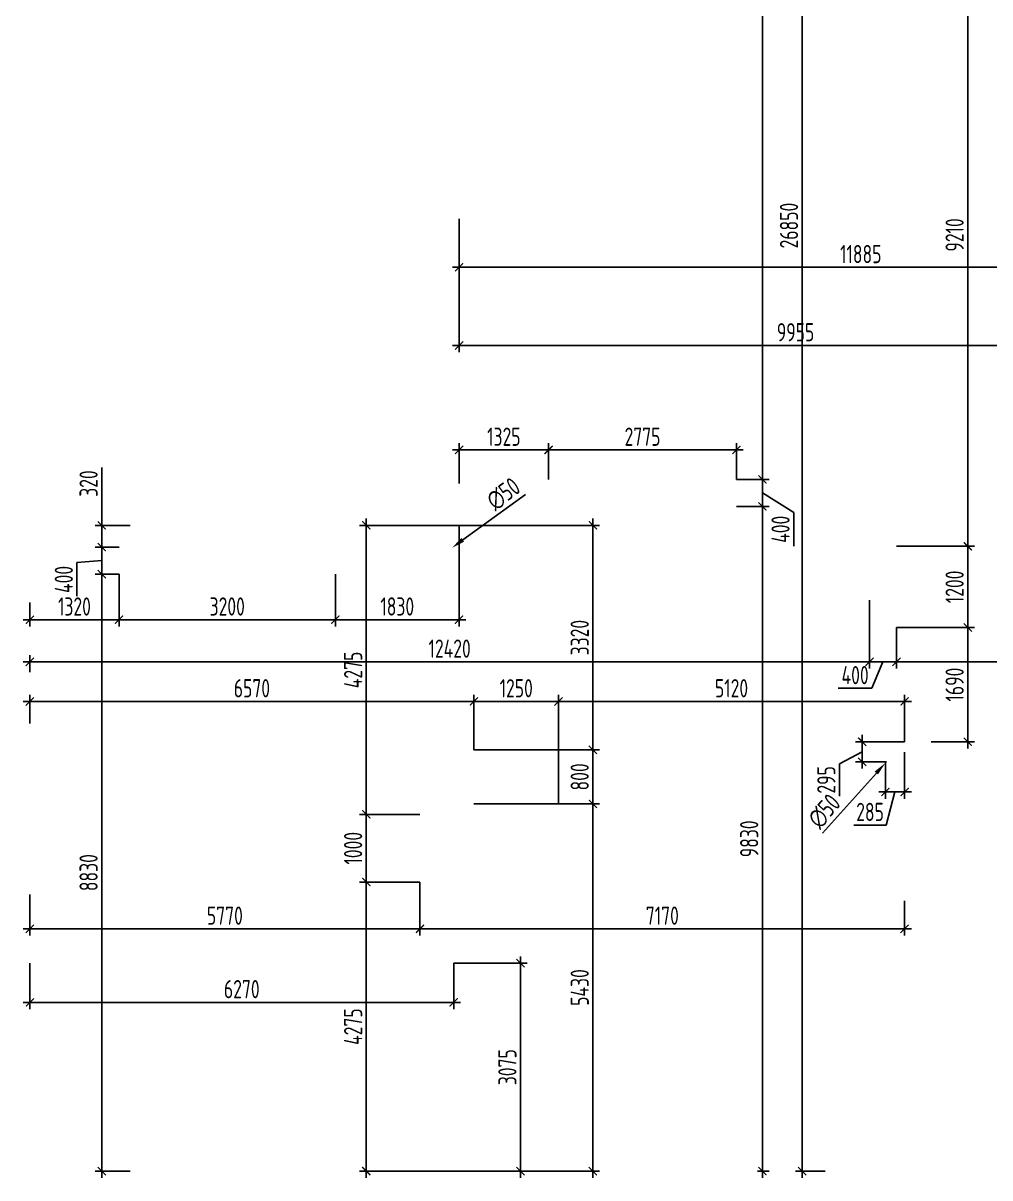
# Model space of a CAD drawing. Header units: millimetres. Extents: x -346952 to 536090, y 55086 to 131231.
# Drawn here: x 467434 to 481736, y 55086 to 72164 of the extents above; entities that cross this region are included whole.
import ezdxf

# ---------------------------------------------------------------- set-up
doc = ezdxf.new("R2010")
doc.units = ezdxf.units.MM
doc.layers.add('Размеры кровли ВК', color=14, linetype='Continuous', lineweight=9)
doc.layers.add('РАЗМЕРЫ КРОВЛИ ОВ', color=204, linetype='Continuous')
doc.layers.get('0').off()
doc.styles.add('ISOCPEUR', font='isocpeur.ttf', dxfattribs={"width": 0.7})
doc.dimstyles.new('R_100', dxfattribs={"dimtxt": 270, "dimasz": 120, "dimexe": 100, "dimexo": 0, "dimgap": 60, "dimtad": 1, "dimdec": 0, "dimrnd": 5, "dimzin": 0, "dimdsep": 46, "dimtxsty": 'ISOCPEUR', "dimblk": 'ARCHTICK', "dimcen": 0, "dimdle": 100, "dimclrd": 256, "dimclre": 256, "dimclrt": 256, "dimadec": 0, "dimazin": 0, "dimtfac": 2, "dimtdec": 0, "dimtofl": 0, "dimtmove": 1, "dimatfit": 3, "dimfxl": 1, "dimtvp": 3, "dimtolj": 1, "dimtzin": 0, "dimarcsym": 0})

# ---------------------------------------------------------------- blocks, each defined once
blk = doc.blocks.new('_ArchTick')
at = {"color": 0, "linetype": 'ByBlock', "const_width": 0.15}
blk.add_lwpolyline([(-0.5, -0.5), (0.5, 0.5)], dxfattribs=at)
blk = doc.blocks.new('*D2074')
at = {"layer": 'РАЗМЕРЫ КРОВЛИ ОВ', "lineweight": -2, "transparency": 16777216}
for p, q in [((475354, 60616), (475354, 62232)), ((480474, 61536), (480474, 62232)), ((480574, 62132), (475254, 62132))]:
    blk.add_line(p, q, dxfattribs=at)
at = {"layer": 'РАЗМЕРЫ КРОВЛИ ОВ', "lineweight": -2, "transparency": 16777216, "xscale": 120, "yscale": 120, "zscale": 120, "rotation": 180}
blk.add_blockref('_ArchTick', (475354, 62132), dxfattribs=at)
at = {"layer": 'РАЗМЕРЫ КРОВЛИ ОВ', "lineweight": -2, "transparency": 16777216, "xscale": 120, "yscale": 120, "zscale": 120}
blk.add_blockref('_ArchTick', (480474, 62132), dxfattribs=at)
at = {"layer": 'РАЗМЕРЫ КРОВЛИ ОВ', "transparency": 16777216, "insert": (477914, 62327), "char_height": 270, "attachment_point": 5, "style": 'ISOCPEUR'}
blk.add_mtext('\\A1;5120', dxfattribs=at)
blk = doc.blocks.new('*D2075')
at = {"layer": 'РАЗМЕРЫ КРОВЛИ ОВ', "lineweight": -2, "transparency": 16777216}
for p, q in [((474104, 61416), (474104, 62232)), ((475354, 61416), (475354, 62232)), ((475454, 62132), (474004, 62132))]:
    blk.add_line(p, q, dxfattribs=at)
at = {"layer": 'РАЗМЕРЫ КРОВЛИ ОВ', "lineweight": -2, "transparency": 16777216, "xscale": 120, "yscale": 120, "zscale": 120, "rotation": 180}
blk.add_blockref('_ArchTick', (474104, 62132), dxfattribs=at)
at = {"layer": 'РАЗМЕРЫ КРОВЛИ ОВ', "lineweight": -2, "transparency": 16777216, "xscale": 120, "yscale": 120, "zscale": 120}
blk.add_blockref('_ArchTick', (475354, 62132), dxfattribs=at)
at = {"layer": 'РАЗМЕРЫ КРОВЛИ ОВ', "transparency": 16777216, "insert": (474729, 62327), "char_height": 270, "attachment_point": 5, "style": 'ISOCPEUR'}
blk.add_mtext('\\A1;1250', dxfattribs=at)
blk = doc.blocks.new('*D2076')
at = {"layer": 'РАЗМЕРЫ КРОВЛИ ОВ', "lineweight": -2, "transparency": 16777216}
for p, q in [((467534, 61808), (467534, 62232)), ((474104, 61416), (474104, 62232)), ((474204, 62132), (467434, 62132))]:
    blk.add_line(p, q, dxfattribs=at)
at = {"layer": 'РАЗМЕРЫ КРОВЛИ ОВ', "lineweight": -2, "transparency": 16777216, "xscale": 120, "yscale": 120, "zscale": 120, "rotation": 180}
blk.add_blockref('_ArchTick', (467534, 62132), dxfattribs=at)
at = {"layer": 'РАЗМЕРЫ КРОВЛИ ОВ', "lineweight": -2, "transparency": 16777216, "xscale": 120, "yscale": 120, "zscale": 120}
blk.add_blockref('_ArchTick', (474104, 62132), dxfattribs=at)
at = {"layer": 'РАЗМЕРЫ КРОВЛИ ОВ', "transparency": 16777216, "insert": (470819, 62327), "char_height": 270, "attachment_point": 5, "style": 'ISOCPEUR'}
blk.add_mtext('\\A1;6570', dxfattribs=at)
blk = doc.blocks.new('*D2077')
at = {"layer": 'РАЗМЕРЫ КРОВЛИ ОВ', "lineweight": -2, "transparency": 16777216}
for p, q in [((473257, 64736), (475963, 64736)), ((475863, 64836), (475863, 61316)), ((474104, 61416), (475963, 61416))]:
    blk.add_line(p, q, dxfattribs=at)
at = {"layer": 'РАЗМЕРЫ КРОВЛИ ОВ', "lineweight": -2, "transparency": 16777216, "xscale": 120, "yscale": 120, "zscale": 120}
for p, rotation in [((475863, 64736), 90), ((475863, 61416), 270)]:
    blk.add_blockref('_ArchTick', p, dxfattribs=dict(at, rotation=rotation))
at = {"layer": 'РАЗМЕРЫ КРОВЛИ ОВ', "transparency": 16777216, "insert": (475668, 63076), "char_height": 270, "attachment_point": 5, "rotation": 90, "style": 'ISOCPEUR'}
blk.add_mtext('\\A1;3320', dxfattribs=at)
blk = doc.blocks.new('*D2078')
at = {"layer": 'РАЗМЕРЫ КРОВЛИ ОВ', "lineweight": -2, "transparency": 16777216}
for p, q in [((475863, 61516), (475863, 60516)), ((474104, 61416), (475963, 61416)), ((474104, 60616), (475963, 60616))]:
    blk.add_line(p, q, dxfattribs=at)
at = {"layer": 'РАЗМЕРЫ КРОВЛИ ОВ', "lineweight": -2, "transparency": 16777216, "xscale": 120, "yscale": 120, "zscale": 120}
for p, rotation in [((475863, 61416), 90), ((475863, 60616), 270)]:
    blk.add_blockref('_ArchTick', p, dxfattribs=dict(at, rotation=rotation))
at = {"layer": 'РАЗМЕРЫ КРОВЛИ ОВ', "transparency": 16777216, "insert": (475668, 61016), "char_height": 270, "attachment_point": 5, "rotation": 90, "style": 'ISOCPEUR'}
blk.add_mtext('\\A1;800', dxfattribs=at)
blk = doc.blocks.new('*D2079')
at = {"layer": 'РАЗМЕРЫ КРОВЛИ ОВ', "lineweight": -2, "transparency": 16777216}
for p, q in [((475863, 60716), (475863, 55086)), ((474104, 60616), (475963, 60616)), ((472980, 55186), (475963, 55186))]:
    blk.add_line(p, q, dxfattribs=at)
at = {"layer": 'РАЗМЕРЫ КРОВЛИ ОВ', "lineweight": -2, "transparency": 16777216, "xscale": 120, "yscale": 120, "zscale": 120}
for p, rotation in [((475863, 60616), 90), ((475863, 55186), 270)]:
    blk.add_blockref('_ArchTick', p, dxfattribs=dict(at, rotation=rotation))
at = {"layer": 'РАЗМЕРЫ КРОВЛИ ОВ', "transparency": 16777216, "insert": (475668, 57901), "char_height": 270, "attachment_point": 5, "rotation": 90, "style": 'ISOCPEUR'}
blk.add_mtext('\\A1;5430', dxfattribs=at)
blk = doc.blocks.new('*D2080')
at = {"layer": 'РАЗМЕРЫ КРОВЛИ ОВ', "lineweight": -2, "transparency": 16777216}
for p, q in [((479954, 63630), (479954, 62618)), ((480354, 63226), (480354, 62618)), ((479854, 62718), (480454, 62718)), ((480154, 62718), (479991, 62326)), ((479991, 62326), (479493, 62326))]:
    blk.add_line(p, q, dxfattribs=at)
at = {"layer": 'РАЗМЕРЫ КРОВЛИ ОВ', "lineweight": -2, "transparency": 16777216, "xscale": 120, "yscale": 120, "zscale": 120, "rotation": 180}
blk.add_blockref('_ArchTick', (479954, 62718), dxfattribs=at)
at = {"layer": 'РАЗМЕРЫ КРОВЛИ ОВ', "lineweight": -2, "transparency": 16777216, "xscale": 120, "yscale": 120, "zscale": 120}
blk.add_blockref('_ArchTick', (480354, 62718), dxfattribs=at)
at = {"layer": 'РАЗМЕРЫ КРОВЛИ ОВ', "transparency": 16777216, "insert": (479742, 62521), "char_height": 270, "attachment_point": 5, "style": 'ISOCPEUR'}
blk.add_mtext('\\A1;400', dxfattribs=at)
blk = doc.blocks.new('*D2081')
at = {"layer": 'РАЗМЕРЫ КРОВЛИ ОВ', "lineweight": -2, "transparency": 16777216}
for p, q in [((480354, 63226), (480354, 62618)), ((488594, 62879), (488594, 62618)), ((480254, 62718), (488694, 62718))]:
    blk.add_line(p, q, dxfattribs=at)
at = {"layer": 'РАЗМЕРЫ КРОВЛИ ОВ', "lineweight": -2, "transparency": 16777216, "xscale": 120, "yscale": 120, "zscale": 120, "rotation": 180}
blk.add_blockref('_ArchTick', (480354, 62718), dxfattribs=at)
at = {"layer": 'РАЗМЕРЫ КРОВЛИ ОВ', "lineweight": -2, "transparency": 16777216, "xscale": 120, "yscale": 120, "zscale": 120}
blk.add_blockref('_ArchTick', (488594, 62718), dxfattribs=at)
at = {"layer": 'РАЗМЕРЫ КРОВЛИ ОВ', "transparency": 16777216, "insert": (484055, 62913), "char_height": 270, "attachment_point": 5, "style": 'ISOCPEUR'}
blk.add_mtext('\\A1;8240', dxfattribs=at)
blk = doc.blocks.new('*D2082')
at = {"layer": 'РАЗМЕРЫ КРОВЛИ ОВ', "lineweight": -2, "transparency": 16777216}
for p, q in [((480354, 63226), (481509, 63226)), ((481409, 61436), (481409, 63326)), ((480867, 61536), (481509, 61536))]:
    blk.add_line(p, q, dxfattribs=at)
at = {"layer": 'РАЗМЕРЫ КРОВЛИ ОВ', "lineweight": -2, "transparency": 16777216, "xscale": 120, "yscale": 120, "zscale": 120}
for p, rotation in [((481409, 63226), 90), ((481409, 61536), 270)]:
    blk.add_blockref('_ArchTick', p, dxfattribs=dict(at, rotation=rotation))
at = {"layer": 'РАЗМЕРЫ КРОВЛИ ОВ', "transparency": 16777216, "insert": (481214, 62381), "char_height": 270, "attachment_point": 5, "rotation": 90, "style": 'ISOCPEUR'}
blk.add_mtext('\\A1;1690', dxfattribs=at)
blk = doc.blocks.new('*D2083')
at = {"layer": 'РАЗМЕРЫ КРОВЛИ ОВ', "lineweight": -2, "transparency": 16777216}
for p, q in [((480354, 64426), (481509, 64426)), ((481409, 63126), (481409, 64526)), ((480354, 63226), (481509, 63226))]:
    blk.add_line(p, q, dxfattribs=at)
at = {"layer": 'РАЗМЕРЫ КРОВЛИ ОВ', "lineweight": -2, "transparency": 16777216, "xscale": 120, "yscale": 120, "zscale": 120}
for p, rotation in [((481409, 64426), 90), ((481409, 63226), 270)]:
    blk.add_blockref('_ArchTick', p, dxfattribs=dict(at, rotation=rotation))
at = {"layer": 'РАЗМЕРЫ КРОВЛИ ОВ', "transparency": 16777216, "insert": (481214, 63826), "char_height": 270, "attachment_point": 5, "rotation": 90, "style": 'ISOCPEUR'}
blk.add_mtext('\\A1;1200', dxfattribs=at)
blk = doc.blocks.new('*D2084')
at = {"layer": 'РАЗМЕРЫ КРОВЛИ ОВ', "lineweight": -2, "transparency": 16777216}
for p, q in [((480564, 73636), (481509, 73636)), ((481409, 64326), (481409, 73736)), ((480354, 64426), (481509, 64426))]:
    blk.add_line(p, q, dxfattribs=at)
at = {"layer": 'РАЗМЕРЫ КРОВЛИ ОВ', "lineweight": -2, "transparency": 16777216, "xscale": 120, "yscale": 120, "zscale": 120}
for p, rotation in [((481409, 73636), 90), ((481409, 64426), 270)]:
    blk.add_blockref('_ArchTick', p, dxfattribs=dict(at, rotation=rotation))
at = {"layer": 'РАЗМЕРЫ КРОВЛИ ОВ', "transparency": 16777216, "insert": (481214, 69031), "char_height": 270, "attachment_point": 5, "rotation": 90, "style": 'ISOCPEUR'}
blk.add_mtext('\\A1;9210', dxfattribs=at)
blk = doc.blocks.new('*D2143')
at = {"layer": 'РАЗМЕРЫ КРОВЛИ ОВ', "lineweight": -2, "transparency": 16777216}
for p, q in [((485768, 70535), (485768, 68453)), ((473884, 68709), (473884, 68453)), ((485868, 68553), (473784, 68553))]:
    blk.add_line(p, q, dxfattribs=at)
at = {"layer": 'РАЗМЕРЫ КРОВЛИ ОВ', "lineweight": -2, "transparency": 16777216, "xscale": 120, "yscale": 120, "zscale": 120, "rotation": 180}
blk.add_blockref('_ArchTick', (473884, 68553), dxfattribs=at)
at = {"layer": 'РАЗМЕРЫ КРОВЛИ ОВ', "lineweight": -2, "transparency": 16777216, "xscale": 120, "yscale": 120, "zscale": 120}
blk.add_blockref('_ArchTick', (485768, 68553), dxfattribs=at)
at = {"layer": 'РАЗМЕРЫ КРОВЛИ ОВ', "transparency": 16777216, "insert": (479826, 68748), "char_height": 270, "attachment_point": 5, "style": 'ISOCPEUR'}
blk.add_mtext('\\A1;11885', dxfattribs=at)
blk = doc.blocks.new('*D2184')
at = {"layer": 'РАЗМЕРЫ КРОВЛИ ОВ', "lineweight": -2, "transparency": 16777216}
for p, q in [((468598, 65594), (468598, 64736)), ((469016, 64736), (468498, 64736)), ((468598, 64315), (468598, 64836)), ((468854, 64415), (468498, 64415))]:
    blk.add_line(p, q, dxfattribs=at)
at = {"layer": 'РАЗМЕРЫ КРОВЛИ ОВ', "lineweight": -2, "transparency": 16777216, "xscale": 120, "yscale": 120, "zscale": 120}
for p, rotation in [((468598, 64736), 90), ((468598, 64415), 270)]:
    blk.add_blockref('_ArchTick', p, dxfattribs=dict(at, rotation=rotation))
at = {"layer": 'РАЗМЕРЫ КРОВЛИ ОВ', "transparency": 16777216, "insert": (468403, 65354), "char_height": 270, "attachment_point": 5, "rotation": 90, "style": 'ISOCPEUR'}
blk.add_mtext('\\A1;320', dxfattribs=at)
blk = doc.blocks.new('*D2185')
at = {"layer": 'РАЗМЕРЫ КРОВЛИ ОВ', "lineweight": -2, "transparency": 16777216}
for p, q in [((468598, 64115), (468598, 55086)), ((468854, 64015), (468498, 64015)), ((469018, 55186), (468498, 55186))]:
    blk.add_line(p, q, dxfattribs=at)
at = {"layer": 'РАЗМЕРЫ КРОВЛИ ОВ', "lineweight": -2, "transparency": 16777216, "xscale": 120, "yscale": 120, "zscale": 120}
for p, rotation in [((468598, 64015), 90), ((468598, 55186), 270)]:
    blk.add_blockref('_ArchTick', p, dxfattribs=dict(at, rotation=rotation))
at = {"layer": 'РАЗМЕРЫ КРОВЛИ ОВ', "transparency": 16777216, "insert": (468403, 59600), "char_height": 270, "attachment_point": 5, "rotation": 90, "style": 'ISOCPEUR'}
blk.add_mtext('\\A1;8830', dxfattribs=at)
blk = doc.blocks.new('*D2186')
at = {"layer": 'РАЗМЕРЫ КРОВЛИ ОВ', "lineweight": -2, "transparency": 16777216}
for p, q in [((478370, 65115), (478370, 55086)), ((477985, 65015), (478470, 65015)), ((478296, 55186), (478470, 55186))]:
    blk.add_line(p, q, dxfattribs=at)
at = {"layer": 'РАЗМЕРЫ КРОВЛИ ОВ', "lineweight": -2, "transparency": 16777216, "xscale": 120, "yscale": 120, "zscale": 120}
for p, rotation in [((478370, 65015), 90), ((478370, 55186), 270)]:
    blk.add_blockref('_ArchTick', p, dxfattribs=dict(at, rotation=rotation))
at = {"layer": 'РАЗМЕРЫ КРОВЛИ ОВ', "transparency": 16777216, "insert": (478175, 60100), "char_height": 270, "attachment_point": 5, "rotation": 90, "style": 'ISOCPEUR'}
blk.add_mtext('\\A1;9830', dxfattribs=at)
blk = doc.blocks.new('*D2187')
at = {"layer": 'РАЗМЕРЫ КРОВЛИ ОВ', "lineweight": -2, "transparency": 16777216}
for p, q in [((478370, 65315), (478370, 82706)), ((478652, 82606), (478270, 82606)), ((477985, 65415), (478470, 65415))]:
    blk.add_line(p, q, dxfattribs=at)
at = {"layer": 'РАЗМЕРЫ КРОВЛИ ОВ', "lineweight": -2, "transparency": 16777216, "xscale": 120, "yscale": 120, "zscale": 120}
for p, rotation in [((478370, 82606), 90), ((478370, 65415), 270)]:
    blk.add_blockref('_ArchTick', p, dxfattribs=dict(at, rotation=rotation))
at = {"layer": 'РАЗМЕРЫ КРОВЛИ ОВ', "transparency": 16777216, "insert": (478175, 74010), "char_height": 270, "attachment_point": 5, "rotation": 90, "style": 'ISOCPEUR'}
blk.add_mtext('\\A1;17190', dxfattribs=at)
blk = doc.blocks.new('*D2190')
at = {"layer": 'РАЗМЕРЫ КРОВЛИ ОВ', "lineweight": -2, "transparency": 16777216}
for p, q in [((478256, 82033), (479059, 82033)), ((478959, 82133), (478959, 55086)), ((479299, 55186), (478859, 55186))]:
    blk.add_line(p, q, dxfattribs=at)
at = {"layer": 'РАЗМЕРЫ КРОВЛИ ОВ', "lineweight": -2, "transparency": 16777216, "xscale": 120, "yscale": 120, "zscale": 120}
for p, rotation in [((478959, 82033), 90), ((478959, 55186), 270)]:
    blk.add_blockref('_ArchTick', p, dxfattribs=dict(at, rotation=rotation))
at = {"layer": 'РАЗМЕРЫ КРОВЛИ ОВ', "transparency": 16777216, "insert": (478764, 69169), "char_height": 270, "attachment_point": 5, "rotation": 90, "style": 'ISOCPEUR'}
blk.add_mtext('\\A1;26850', dxfattribs=at)
blk = doc.blocks.new('*D2197')
at = {"layer": 'РАЗМЕРЫ КРОВЛИ ОВ', "lineweight": -2, "transparency": 16777216}
for p, q in [((477985, 65415), (478470, 65415)), ((478370, 65515), (478370, 64915)), ((478370, 65215), (478834, 64927)), ((477985, 65015), (478470, 65015)), ((478834, 64927), (478834, 64429))]:
    blk.add_line(p, q, dxfattribs=at)
at = {"layer": 'РАЗМЕРЫ КРОВЛИ ОВ', "lineweight": -2, "transparency": 16777216, "xscale": 120, "yscale": 120, "zscale": 120}
for p, rotation in [((478370, 65415), 90), ((478370, 65015), 270)]:
    blk.add_blockref('_ArchTick', p, dxfattribs=dict(at, rotation=rotation))
at = {"layer": 'РАЗМЕРЫ КРОВЛИ ОВ', "transparency": 16777216, "insert": (478639, 64678), "char_height": 270, "attachment_point": 5, "rotation": 90, "style": 'ISOCPEUR'}
blk.add_mtext('\\A1;400', dxfattribs=at)
blk = doc.blocks.new('*D2198')
at = {"layer": 'РАЗМЕРЫ КРОВЛИ ОВ', "lineweight": -2, "transparency": 16777216}
for p, q in [((479954, 63630), (479954, 62618)), ((480054, 62718), (467434, 62718)), ((467534, 62565), (467534, 62818))]:
    blk.add_line(p, q, dxfattribs=at)
at = {"layer": 'РАЗМЕРЫ КРОВЛИ ОВ', "lineweight": -2, "transparency": 16777216, "xscale": 120, "yscale": 120, "zscale": 120, "rotation": 180}
blk.add_blockref('_ArchTick', (467534, 62718), dxfattribs=at)
at = {"layer": 'РАЗМЕРЫ КРОВЛИ ОВ', "lineweight": -2, "transparency": 16777216, "xscale": 120, "yscale": 120, "zscale": 120}
blk.add_blockref('_ArchTick', (479954, 62718), dxfattribs=at)
at = {"layer": 'РАЗМЕРЫ КРОВЛИ ОВ', "transparency": 16777216, "insert": (473744, 62913), "char_height": 270, "attachment_point": 5, "style": 'ISOCPEUR'}
blk.add_mtext('\\A1;12420', dxfattribs=at)
blk = doc.blocks.new('*D2199')
at = {"layer": 'РАЗМЕРЫ КРОВЛИ ОВ', "lineweight": -2, "transparency": 16777216}
for p, q in [((468854, 64415), (468498, 64415)), ((468598, 64515), (468598, 63915)), ((468598, 64215), (468231, 64185)), ((468231, 64185), (468231, 63687)), ((468854, 64015), (468498, 64015))]:
    blk.add_line(p, q, dxfattribs=at)
at = {"layer": 'РАЗМЕРЫ КРОВЛИ ОВ', "lineweight": -2, "transparency": 16777216, "xscale": 120, "yscale": 120, "zscale": 120}
for p, rotation in [((468598, 64415), 90), ((468598, 64015), 270)]:
    blk.add_blockref('_ArchTick', p, dxfattribs=dict(at, rotation=rotation))
at = {"layer": 'РАЗМЕРЫ КРОВЛИ ОВ', "transparency": 16777216, "insert": (468036, 63936), "char_height": 270, "attachment_point": 5, "rotation": 90, "style": 'ISOCPEUR'}
blk.add_mtext('\\A1;400', dxfattribs=at)
blk = doc.blocks.new('*D2200')
at = {"layer": 'РАЗМЕРЫ КРОВЛИ ОВ', "lineweight": -2, "transparency": 16777216}
for p, q in [((468854, 64015), (468854, 63241)), ((467534, 63595), (467534, 63241)), ((467434, 63341), (468954, 63341))]:
    blk.add_line(p, q, dxfattribs=at)
at = {"layer": 'РАЗМЕРЫ КРОВЛИ ОВ', "lineweight": -2, "transparency": 16777216, "xscale": 120, "yscale": 120, "zscale": 120, "rotation": 180}
blk.add_blockref('_ArchTick', (467534, 63341), dxfattribs=at)
at = {"layer": 'РАЗМЕРЫ КРОВЛИ ОВ', "lineweight": -2, "transparency": 16777216, "xscale": 120, "yscale": 120, "zscale": 120}
blk.add_blockref('_ArchTick', (468854, 63341), dxfattribs=at)
at = {"layer": 'РАЗМЕРЫ КРОВЛИ ОВ', "transparency": 16777216, "insert": (468194, 63536), "char_height": 270, "attachment_point": 5, "style": 'ISOCPEUR'}
blk.add_mtext('\\A1;1320', dxfattribs=at)
blk = doc.blocks.new('*D2201')
at = {"layer": 'РАЗМЕРЫ КРОВЛИ ОВ', "lineweight": -2, "transparency": 16777216}
for p, q in [((468854, 64015), (468854, 63241)), ((472054, 64015), (472054, 63241)), ((468754, 63341), (472154, 63341))]:
    blk.add_line(p, q, dxfattribs=at)
at = {"layer": 'РАЗМЕРЫ КРОВЛИ ОВ', "lineweight": -2, "transparency": 16777216, "xscale": 120, "yscale": 120, "zscale": 120, "rotation": 180}
blk.add_blockref('_ArchTick', (468854, 63341), dxfattribs=at)
at = {"layer": 'РАЗМЕРЫ КРОВЛИ ОВ', "lineweight": -2, "transparency": 16777216, "xscale": 120, "yscale": 120, "zscale": 120}
blk.add_blockref('_ArchTick', (472054, 63341), dxfattribs=at)
at = {"layer": 'РАЗМЕРЫ КРОВЛИ ОВ', "transparency": 16777216, "insert": (470454, 63536), "char_height": 270, "attachment_point": 5, "style": 'ISOCPEUR'}
blk.add_mtext('\\A1;3200', dxfattribs=at)
blk = doc.blocks.new('*D2202')
at = {"layer": 'РАЗМЕРЫ КРОВЛИ ОВ', "lineweight": -2, "transparency": 16777216}
for p, q in [((473884, 64736), (473884, 63241)), ((472054, 64015), (472054, 63241)), ((471954, 63341), (473984, 63341))]:
    blk.add_line(p, q, dxfattribs=at)
at = {"layer": 'РАЗМЕРЫ КРОВЛИ ОВ', "lineweight": -2, "transparency": 16777216, "xscale": 120, "yscale": 120, "zscale": 120, "rotation": 180}
blk.add_blockref('_ArchTick', (472054, 63341), dxfattribs=at)
at = {"layer": 'РАЗМЕРЫ КРОВЛИ ОВ', "lineweight": -2, "transparency": 16777216, "xscale": 120, "yscale": 120, "zscale": 120}
blk.add_blockref('_ArchTick', (473884, 63341), dxfattribs=at)
at = {"layer": 'РАЗМЕРЫ КРОВЛИ ОВ', "transparency": 16777216, "insert": (472969, 63536), "char_height": 270, "attachment_point": 5, "style": 'ISOCPEUR'}
blk.add_mtext('\\A1;1830', dxfattribs=at)
blk = doc.blocks.new('*D2500')
at = {"layer": 'Размеры кровли ВК', "lineweight": -2, "transparency": 16777216}
for p, q in [((480474, 61380), (480474, 60693)), ((480191, 61240), (480191, 60693)), ((480574, 60793), (480091, 60793)), ((480332, 60793), (480203, 60303)), ((480203, 60303), (479724, 60303))]:
    blk.add_line(p, q, dxfattribs=at)
at = {"layer": 'Размеры кровли ВК', "lineweight": -2, "transparency": 16777216, "xscale": 120, "yscale": 120, "zscale": 120, "rotation": 180}
blk.add_blockref('_ArchTick', (480191, 60793), dxfattribs=at)
at = {"layer": 'Размеры кровли ВК', "lineweight": -2, "transparency": 16777216, "xscale": 120, "yscale": 120, "zscale": 120}
blk.add_blockref('_ArchTick', (480474, 60793), dxfattribs=at)
at = {"layer": 'Размеры кровли ВК', "transparency": 16777216, "insert": (479963, 60498), "char_height": 270, "attachment_point": 5, "style": 'ISOCPEUR'}
blk.add_mtext('\\A1;285', dxfattribs=at)
blk = doc.blocks.new('*D2501')
at = {"layer": 'Размеры кровли ВК', "lineweight": -2, "transparency": 16777216}
for p, q in [((480474, 61536), (479747, 61536)), ((479847, 61636), (479847, 61140)), ((479847, 61388), (479511, 61211)), ((479511, 61211), (479511, 60732)), ((480206, 61240), (479747, 61240))]:
    blk.add_line(p, q, dxfattribs=at)
at = {"layer": 'Размеры кровли ВК', "lineweight": -2, "transparency": 16777216, "xscale": 120, "yscale": 120, "zscale": 120}
for p, rotation in [((479847, 61536), 90), ((479847, 61240), 270)]:
    blk.add_blockref('_ArchTick', p, dxfattribs=dict(at, rotation=rotation))
at = {"layer": 'Размеры кровли ВК', "transparency": 16777216, "insert": (479316, 60972), "char_height": 270, "attachment_point": 5, "rotation": 90, "style": 'ISOCPEUR'}
blk.add_mtext('\\A1;295', dxfattribs=at)
blk = doc.blocks.new('*D2502')
at = {"layer": 'Размеры кровли ВК', "lineweight": -2, "transparency": 16777216}
for p, q in [((473305, 60461), (472411, 60461)), ((472511, 60561), (472511, 59361)), ((473305, 59461), (472411, 59461))]:
    blk.add_line(p, q, dxfattribs=at)
at = {"layer": 'Размеры кровли ВК', "lineweight": -2, "transparency": 16777216, "xscale": 120, "yscale": 120, "zscale": 120}
for p, rotation in [((472511, 60461), 90), ((472511, 59461), 270)]:
    blk.add_blockref('_ArchTick', p, dxfattribs=dict(at, rotation=rotation))
at = {"layer": 'Размеры кровли ВК', "transparency": 16777216, "insert": (472316, 59961), "char_height": 270, "attachment_point": 5, "rotation": 90, "style": 'ISOCPEUR'}
blk.add_mtext('\\A1;1000', dxfattribs=at)
blk = doc.blocks.new('*D2503')
at = {"layer": 'Размеры кровли ВК', "lineweight": -2, "transparency": 16777216}
for p, q in [((473305, 59461), (472411, 59461)), ((472511, 59561), (472511, 55086)), ((473804, 55186), (472411, 55186))]:
    blk.add_line(p, q, dxfattribs=at)
at = {"layer": 'Размеры кровли ВК', "lineweight": -2, "transparency": 16777216, "xscale": 120, "yscale": 120, "zscale": 120}
for p, rotation in [((472511, 59461), 90), ((472511, 55186), 270)]:
    blk.add_blockref('_ArchTick', p, dxfattribs=dict(at, rotation=rotation))
at = {"layer": 'Размеры кровли ВК', "transparency": 16777216, "insert": (472316, 57323), "char_height": 270, "attachment_point": 5, "rotation": 90, "style": 'ISOCPEUR'}
blk.add_mtext('\\A1;4275', dxfattribs=at)
blk = doc.blocks.new('*D2504')
at = {"layer": 'Размеры кровли ВК', "lineweight": -2, "transparency": 16777216}
for p, q in [((473305, 59461), (473305, 58669)), ((467534, 59276), (467534, 58669)), ((473405, 58769), (467434, 58769))]:
    blk.add_line(p, q, dxfattribs=at)
at = {"layer": 'Размеры кровли ВК', "lineweight": -2, "transparency": 16777216, "xscale": 120, "yscale": 120, "zscale": 120, "rotation": 180}
blk.add_blockref('_ArchTick', (467534, 58769), dxfattribs=at)
at = {"layer": 'Размеры кровли ВК', "lineweight": -2, "transparency": 16777216, "xscale": 120, "yscale": 120, "zscale": 120}
blk.add_blockref('_ArchTick', (473305, 58769), dxfattribs=at)
at = {"layer": 'Размеры кровли ВК', "transparency": 16777216, "insert": (470419, 58964), "char_height": 270, "attachment_point": 5, "style": 'ISOCPEUR'}
blk.add_mtext('\\A1;5770', dxfattribs=at)
blk = doc.blocks.new('*D2505')
at = {"layer": 'Размеры кровли ВК', "lineweight": -2, "transparency": 16777216}
for p, q in [((473305, 59461), (473305, 58669)), ((480474, 59182), (480474, 58669)), ((473205, 58769), (480574, 58769))]:
    blk.add_line(p, q, dxfattribs=at)
at = {"layer": 'Размеры кровли ВК', "lineweight": -2, "transparency": 16777216, "xscale": 120, "yscale": 120, "zscale": 120, "rotation": 180}
blk.add_blockref('_ArchTick', (473305, 58769), dxfattribs=at)
at = {"layer": 'Размеры кровли ВК', "lineweight": -2, "transparency": 16777216, "xscale": 120, "yscale": 120, "zscale": 120}
blk.add_blockref('_ArchTick', (480474, 58769), dxfattribs=at)
at = {"layer": 'Размеры кровли ВК', "transparency": 16777216, "insert": (476890, 58964), "char_height": 270, "attachment_point": 5, "style": 'ISOCPEUR'}
blk.add_mtext('\\A1;7170', dxfattribs=at)
blk = doc.blocks.new('*D2506')
at = {"layer": 'РАЗМЕРЫ КРОВЛИ ОВ', "lineweight": -2, "transparency": 16777216}
for p, q in [((475208, 65415), (475208, 65952)), ((477985, 65415), (477985, 65952)), ((478085, 65852), (475108, 65852))]:
    blk.add_line(p, q, dxfattribs=at)
at = {"layer": 'РАЗМЕРЫ КРОВЛИ ОВ', "lineweight": -2, "transparency": 16777216, "xscale": 120, "yscale": 120, "zscale": 120, "rotation": 180}
blk.add_blockref('_ArchTick', (475208, 65852), dxfattribs=at)
at = {"layer": 'РАЗМЕРЫ КРОВЛИ ОВ', "lineweight": -2, "transparency": 16777216, "xscale": 120, "yscale": 120, "zscale": 120}
blk.add_blockref('_ArchTick', (477985, 65852), dxfattribs=at)
at = {"layer": 'РАЗМЕРЫ КРОВЛИ ОВ', "transparency": 16777216, "insert": (476597, 66047), "char_height": 270, "attachment_point": 5, "style": 'ISOCPEUR'}
blk.add_mtext('\\A1;2775', dxfattribs=at)
blk = doc.blocks.new('*D2507')
at = {"layer": 'РАЗМЕРЫ КРОВЛИ ОВ', "lineweight": -2, "transparency": 16777216}
for p, q in [((473884, 65355), (473884, 65952)), ((475208, 65415), (475208, 65952)), ((475308, 65852), (473784, 65852))]:
    blk.add_line(p, q, dxfattribs=at)
at = {"layer": 'РАЗМЕРЫ КРОВЛИ ОВ', "lineweight": -2, "transparency": 16777216, "xscale": 120, "yscale": 120, "zscale": 120, "rotation": 180}
blk.add_blockref('_ArchTick', (473884, 65852), dxfattribs=at)
at = {"layer": 'РАЗМЕРЫ КРОВЛИ ОВ', "lineweight": -2, "transparency": 16777216, "xscale": 120, "yscale": 120, "zscale": 120}
blk.add_blockref('_ArchTick', (475208, 65852), dxfattribs=at)
at = {"layer": 'РАЗМЕРЫ КРОВЛИ ОВ', "transparency": 16777216, "insert": (474546, 66047), "char_height": 270, "attachment_point": 5, "style": 'ISOCPEUR'}
blk.add_mtext('\\A1;1325', dxfattribs=at)
blk = doc.blocks.new('*D2510')
at = {"layer": 'Размеры кровли ВК', "lineweight": -2, "transparency": 16777216}
for p, q in [((473884, 69271), (473884, 67297)), ((483839, 68371), (483839, 67297)), ((483939, 67397), (473784, 67397))]:
    blk.add_line(p, q, dxfattribs=at)
at = {"layer": 'Размеры кровли ВК', "lineweight": -2, "transparency": 16777216, "xscale": 120, "yscale": 120, "zscale": 120, "rotation": 180}
blk.add_blockref('_ArchTick', (473884, 67397), dxfattribs=at)
at = {"layer": 'Размеры кровли ВК', "lineweight": -2, "transparency": 16777216, "xscale": 120, "yscale": 120, "zscale": 120}
blk.add_blockref('_ArchTick', (483839, 67397), dxfattribs=at)
at = {"layer": 'Размеры кровли ВК', "transparency": 16777216, "insert": (478861, 67592), "char_height": 270, "attachment_point": 5, "style": 'ISOCPEUR'}
blk.add_mtext('\\A1;9955', dxfattribs=at)
blk = doc.blocks.new('*D2512')
at = {"layer": 'Размеры кровли ВК', "lineweight": -2, "transparency": 16777216}
for p, q in [((473411, 64736), (472411, 64736)), ((472511, 60361), (472511, 64836)), ((473305, 60461), (472411, 60461))]:
    blk.add_line(p, q, dxfattribs=at)
at = {"layer": 'Размеры кровли ВК', "lineweight": -2, "transparency": 16777216, "xscale": 120, "yscale": 120, "zscale": 120}
for p, rotation in [((472511, 64736), 90), ((472511, 60461), 270)]:
    blk.add_blockref('_ArchTick', p, dxfattribs=dict(at, rotation=rotation))
at = {"layer": 'Размеры кровли ВК', "transparency": 16777216, "insert": (472316, 62598), "char_height": 270, "attachment_point": 5, "rotation": 90, "style": 'ISOCPEUR'}
blk.add_mtext('\\A1;4275', dxfattribs=at)
blk = doc.blocks.new('*D3730')
at = {"layer": 'РАЗМЕРЫ КРОВЛИ ОВ', "lineweight": -2, "transparency": 16777216}
for p, q in [((473804, 58261), (474893, 58261)), ((474793, 58361), (474793, 55086)), ((473928, 55186), (474893, 55186))]:
    blk.add_line(p, q, dxfattribs=at)
at = {"layer": 'РАЗМЕРЫ КРОВЛИ ОВ', "lineweight": -2, "transparency": 16777216, "xscale": 120, "yscale": 120, "zscale": 120}
for p, rotation in [((474793, 58261), 90), ((474793, 55186), 270)]:
    blk.add_blockref('_ArchTick', p, dxfattribs=dict(at, rotation=rotation))
at = {"layer": 'РАЗМЕРЫ КРОВЛИ ОВ', "transparency": 16777216, "insert": (474598, 56723), "char_height": 270, "attachment_point": 5, "rotation": 90, "style": 'ISOCPEUR'}
blk.add_mtext('\\A1;3075', dxfattribs=at)
blk = doc.blocks.new('*D3731')
at = {"layer": 'РАЗМЕРЫ КРОВЛИ ОВ', "lineweight": -2, "transparency": 16777216}
for p, q in [((467534, 58261), (467534, 57582)), ((473804, 58261), (473804, 57582)), ((473904, 57682), (467434, 57682))]:
    blk.add_line(p, q, dxfattribs=at)
at = {"layer": 'РАЗМЕРЫ КРОВЛИ ОВ', "lineweight": -2, "transparency": 16777216, "xscale": 120, "yscale": 120, "zscale": 120, "rotation": 180}
blk.add_blockref('_ArchTick', (467534, 57682), dxfattribs=at)
at = {"layer": 'РАЗМЕРЫ КРОВЛИ ОВ', "lineweight": -2, "transparency": 16777216, "xscale": 120, "yscale": 120, "zscale": 120}
blk.add_blockref('_ArchTick', (473804, 57682), dxfattribs=at)
at = {"layer": 'РАЗМЕРЫ КРОВЛИ ОВ', "transparency": 16777216, "insert": (470669, 57877), "char_height": 270, "attachment_point": 5, "style": 'ISOCPEUR'}
blk.add_mtext('\\A1;6270', dxfattribs=at)
blk = doc.blocks.new('*D5977')
at = {"layer": 'РАЗМЕРЫ КРОВЛИ ОВ', "lineweight": -2, "transparency": 16777216}
blk.add_line((474864, 65194), (473939, 64522), dxfattribs=at)
at = {"layer": 'РАЗМЕРЫ КРОВЛИ ОВ', "transparency": 16777216}
blk.add_solid([(473920, 64549), (473959, 64495), (473778, 64404)], dxfattribs=at)
at = {"layer": 'РАЗМЕРЫ КРОВЛИ ОВ', "transparency": 16777216, "insert": (474540, 65200), "char_height": 270, "attachment_point": 5, "rotation": 36.0131, "style": 'ISOCPEUR'}
blk.add_mtext('\\A1;∅50', dxfattribs=at)
blk = doc.blocks.new('*D5980')
at = {"layer": 'РАЗМЕРЫ КРОВЛИ ОВ', "lineweight": -2, "transparency": 16777216}
blk.add_line((479259, 60186), (480056, 61073), dxfattribs=at)
at = {"layer": 'РАЗМЕРЫ КРОВЛИ ОВ', "transparency": 16777216}
blk.add_solid([(480031, 61095), (480080, 61051), (480189, 61222)], dxfattribs=at)
at = {"layer": 'РАЗМЕРЫ КРОВЛИ ОВ', "transparency": 16777216, "insert": (479287, 60509), "char_height": 270, "attachment_point": 5, "rotation": 48.0625, "style": 'ISOCPEUR'}
blk.add_mtext('\\A1;∅50', dxfattribs=at)

msp = doc.modelspace()

# ---------------------------------------------------------------- dimensions: what is measured, and where the dimension line sits
at = {"layer": 'Размеры кровли ВК'}
for base, p1, p2, picture, middle in [((473884.3, 67397.2), (483838.6, 68370.7), (473884.3, 69271.4), '*D2510', (478861.4, 67592.2)), ((467534.1, 58769.2), (473304.7, 59460.7), (467534.1, 59275.9), '*D2504', (470419.4, 58964.2)), ((480474.3, 58769.2), (473304.7, 59460.7), (480474.3, 59181.6), '*D2505', (476889.5, 58964.2))]:
    dim = msp.add_linear_dim(base=base, p1=p1, p2=p2, dimstyle='R_100', override={"dimpost": '\\X'}, dxfattribs=at)
    dim.commit()
    dim.dimension.update_dxf_attribs({"geometry": picture, "text_midpoint": middle})
for base, p1, p2, picture, middle in [((472511.4, 64735.7), (473304.7, 60460.7), (473410.6, 64735.7), '*D2512', (472316.4, 62598.2)), ((472511.4, 59460.7), (473304.7, 60460.7), (473304.7, 59460.7), '*D2502', (472316.4, 59960.7)), ((472511.4, 55185.7), (473304.7, 59460.7), (473804.3, 55185.7), '*D2503', (472316.4, 57323.2))]:
    dim = msp.add_linear_dim(base=base, p1=p1, p2=p2, angle=90, dimstyle='R_100', override={"dimpost": '\\X'}, dxfattribs=at)
    dim.commit()
    dim.dimension.update_dxf_attribs({"geometry": picture, "text_midpoint": middle})
dim = msp.add_linear_dim(base=(479846.999, 61240.2232), p1=(480474.2521, 61535.6815), p2=(480206.075, 61240.2232), angle=90, dimstyle='R_100', override={"dimpost": '\\X'}, dxfattribs=at)
dim.commit()
dim.dimension.update_dxf_attribs({"geometry": '*D2501', "text_midpoint": (479510.9897, 61151.3475), "dimtype": 160})
dim = msp.add_linear_dim(base=(480190.5, 60792.9), p1=(480474.3, 61379.9), p2=(480190.5, 61240.5), dimstyle='R_100', override={"dimpost": '\\X'}, dxfattribs=at)
dim.commit()
dim.dimension.update_dxf_attribs({"geometry": '*D2500', "text_midpoint": (480142.7, 60303), "dimtype": 160})
at = {"layer": 'РАЗМЕРЫ КРОВЛИ ОВ'}
for base, p1, p2, picture, middle in [((478370.4, 82605.7), (477985.2, 65414.6), (478652.3, 82605.7), '*D2187', (478175.4, 74010.1)), ((481409.4, 73635.7), (480354.2, 64425.7), (480564.3, 73635.7), '*D2084', (481214.4, 69030.7)), ((478370.4, 55185.7), (477985.2, 65014.6), (478296.1, 55185.7), '*D2186', (478175.4, 60100.1)), ((475863, 61415.7), (473256.8, 64735.7), (474104, 61415.7), '*D2077', (475668, 63075.7)), ((481409.4, 64425.7), (480354.2, 63225.7), (480354.2, 64425.7), '*D2083', (481214.4, 63825.7)), ((468597.8, 55185.7), (468854.3, 64014.6), (469017.8, 55185.7), '*D2185', (468402.8, 59600.1)), ((481409.4, 63225.7), (480866.6, 61535.7), (480354.2, 63225.7), '*D2082', (481214.4, 62380.7)), ((475863, 60615.7), (474104, 61415.7), (474104, 60615.7), '*D2078', (475668, 61015.7)), ((475863, 55185.7), (474104, 60615.7), (472980, 55185.7), '*D2079', (475668, 57900.7)), ((474793.1, 55185.7), (473804.3, 58261.1), (473928.4, 55185.7), '*D3730', (474598.1, 56723.4))]:
    dim = msp.add_linear_dim(base=base, p1=p1, p2=p2, angle=90, dimstyle='R_100', override={"dimpost": '\\X'}, dxfattribs=at)
    dim.commit()
    dim.dimension.update_dxf_attribs({"geometry": picture, "text_midpoint": middle})
for base, p1, p2, picture, middle in [((478959.1, 55185.7), (478256.1, 82033.4), (479299.4, 55185.7), '*D2190', (478959.1, 69168.8)), ((468597.8, 64735.7), (468854.3, 64414.6), (469016.1, 64735.7), '*D2184', (468589.7, 65354.3)), ((478370.4, 65014.6), (477985.2, 65414.6), (477985.2, 65014.6), '*D2197', (478833.8, 64867.3)), ((468597.8, 64014.6), (468854.3, 64414.6), (468854.3, 64014.6), '*D2199', (468231, 64124.7))]:
    dim = msp.add_linear_dim(base=base, p1=p1, p2=p2, angle=90, dimstyle='R_100', override={"dimpost": '\\X'}, dxfattribs=at)
    dim.commit()
    dim.dimension.update_dxf_attribs({"geometry": picture, "text_midpoint": middle, "dimtype": 160})
for base, p1, p2, picture, middle in [((473884.3, 68553.4), (485768.2, 70535.3), (473884.3, 68709.3), '*D2143', (479826.2, 68748.4)), ((473884.3, 65851.7), (475208.2, 65414.6), (473884.3, 65354.9), '*D2507', (474546.2, 66046.7)), ((475208.2, 65851.7), (477985.2, 65414.6), (475208.2, 65414.6), '*D2506', (476596.7, 66046.7)), ((473884.3, 63340.9), (472054.3, 64014.6), (473884.3, 64735.7), '*D2202', (472969.3, 63535.9)), ((468854.3, 63340.9), (467533.9, 63594.6), (468854.3, 64014.6), '*D2200', (468194.1, 63535.9)), ((472054.3, 63340.9), (468854.3, 64014.6), (472054.3, 64014.6), '*D2201', (470454.3, 63535.9)), ((467534, 62718.1), (479954.2, 63629.7), (467534, 62565.3), '*D2198', (473744.1, 62913.1)), ((467534, 62132.2), (474104, 61415.7), (467534, 61807.8), '*D2076', (470819, 62327.2)), ((474104, 62132.2), (475354, 61415.7), (474104, 61415.7), '*D2075', (474729, 62327.2)), ((475354, 62132.2), (480474.3, 61535.7), (475354, 60615.7), '*D2074', (477914.1, 62327.2)), ((467534.1, 57682.1), (473804.3, 58261.1), (467534.1, 58260.9), '*D3731', (470669.2, 57877.1))]:
    dim = msp.add_linear_dim(base=base, p1=p1, p2=p2, dimstyle='R_100', override={"dimpost": '\\X'}, dxfattribs=at)
    dim.commit()
    dim.dimension.update_dxf_attribs({"geometry": picture, "text_midpoint": middle})
for p1, p2, picture, middle in [((473737.1, 64375), (473777.5, 64404.4), '*D5977', (474654.5, 65041.8)), ((480222.8, 61258.8), (480189.4, 61221.6), '*D5980', (479431.7, 60378.3))]:
    dim = msp.add_diameter_dim_2p(p1=p1, p2=p2, dimstyle='R_100', override={"dimasz": 200, "dimpost": '\\X', "dimblk1": 'ArchTick', "dimsah": 1}, dxfattribs=at)
    dim.commit()
    dim.dimension.update_dxf_attribs({"geometry": picture, "text_midpoint": middle, "dimtype": 163})
for base, p1, p2, picture, middle in [((480354.2, 62718.1), (479954.2, 63629.7), (480354.2, 63225.7), '*D2080', (479931.2, 62325.7)), ((488594.3, 62718.1), (480354.2, 63225.7), (488594.3, 62879.1), '*D2081', (484055.4, 62718.1))]:
    dim = msp.add_linear_dim(base=base, p1=p1, p2=p2, dimstyle='R_100', override={"dimpost": '\\X'}, dxfattribs=at)
    dim.commit()
    dim.dimension.update_dxf_attribs({"geometry": picture, "text_midpoint": middle, "dimtype": 160})

doc.saveas('drawing.dxf')
